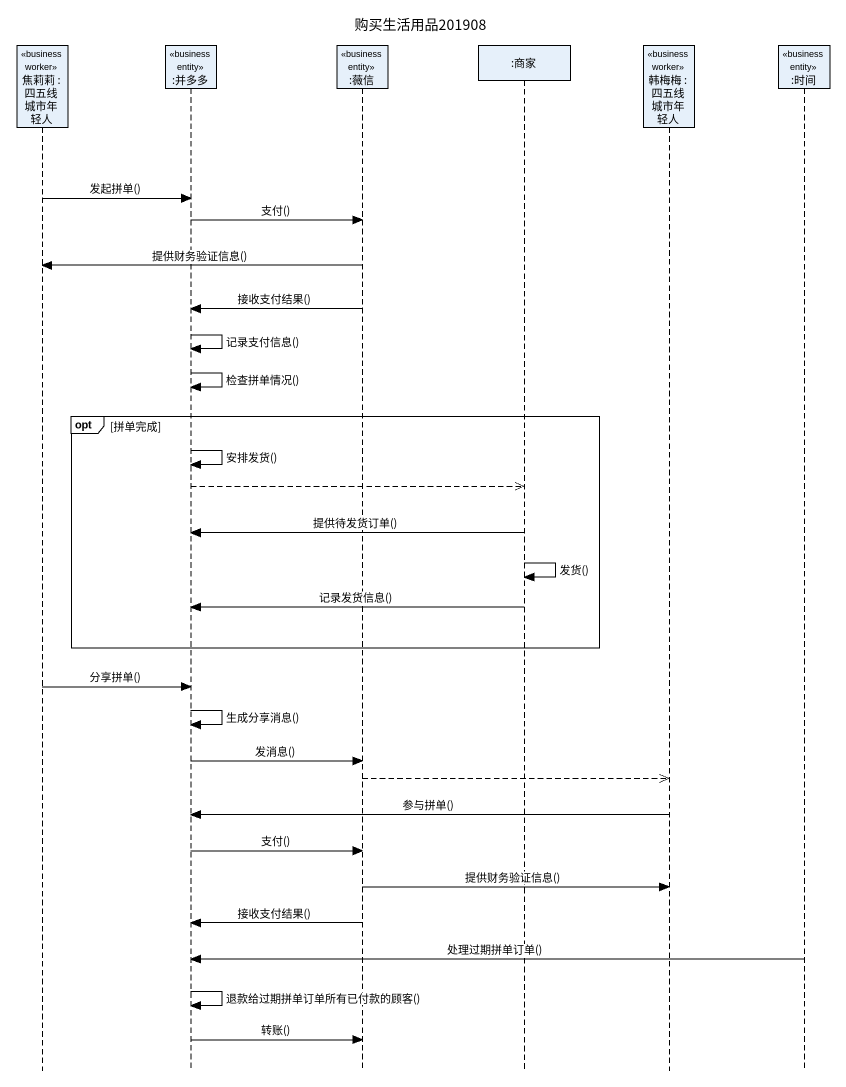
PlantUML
@startuml
title 购买生活用品201908
hide footbox
participant "焦莉莉 : 四五线城市年轻人" as 焦莉莉 <<business worker>>
participant ":并多多" as 并多多 <<business entity>>
participant ":薇信" as 薇信 <<business entity>>
participant ":商家" as 商家
participant "韩梅梅 : 四五线城市年轻人" as 韩梅梅 <<business worker>>
participant ":时间" as 时间 <<business entity>>

焦莉莉 -> 并多多 : 发起拼单()
并多多 -> 薇信 : 支付()
薇信 -> 焦莉莉 : 提供财务验证信息()
薇信 -> 并多多 : 接收支付结果()
并多多 -> 并多多 : 记录支付信息()
并多多 -> 并多多 : 检查拼单情况()
opt 拼单完成
  并多多 -> 并多多 : 安排发货()
  并多多 -->> 商家
  商家 -> 并多多 : 提供待发货订单()
  商家 -> 商家 : 发货()
  商家 -> 并多多 : 记录发货信息()
end
焦莉莉 -> 并多多 : 分享拼单()
并多多 -> 并多多 : 生成分享消息()
并多多 -> 薇信 : 发消息()
薇信 -->> 韩梅梅
韩梅梅 -> 并多多 : 参与拼单()
并多多 -> 薇信 : 支付()
薇信 -> 韩梅梅 : 提供财务验证信息()
薇信 -> 并多多 : 接收支付结果()
时间 -> 并多多 : 处理过期拼单订单()
并多多 -> 并多多 : 退款给过期拼单订单所有已付款的顾客()
并多多 -> 薇信 : 转账()
@enduml
